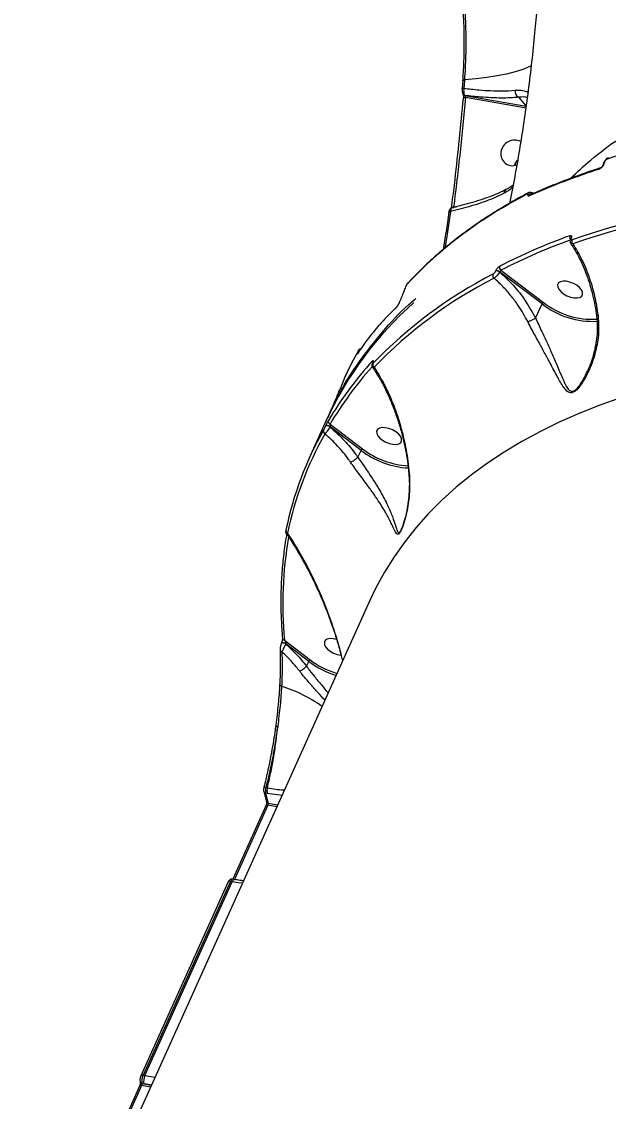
# Model space of a CAD drawing. Header units: millimetres. Extents: x -6901 to 7060, y -7557 to 6158.
# Drawn here: x -1145.5 to -949.3, y 1827.6 to 2188.4 of the extents above; entities that cross this region are included whole.
import ezdxf

# ---------------------------------------------------------------- set-up
doc = ezdxf.new("R2010")
doc.units = ezdxf.units.MM
for name, color, linetype in [('DIKOM_ОБЪЕКТ', 7, 'Continuous'), ('DIKOM_РАЗМЕР_ЗОНА', 7, 'Continuous'), ('DIKOM_РАЗМЕР_ОБЪЕКТА', 7, 'Continuous')]:
    doc.layers.add(name, color=color, linetype=linetype)
doc.styles.add('style1', font='arial.ttf', dxfattribs={"width": 0.8})
doc.dimstyles.new('1-50', dxfattribs={"dimtxt": 300, "dimasz": 200, "dimexe": 100, "dimexo": 0, "dimgap": 100, "dimtad": 1, "dimtxsty": 'style1', "dimcen": 200, "dimclrd": 7, "dimclre": 7, "dimclrt": 7, "dimadec": 1, "dimazin": 2, "dimtfac": 1, "dimtmove": 0, "dimatfit": 2, "dimfxl": 0, "dimlwd": 25, "dimlwe": 18, "dimarcsym": 0})

# ---------------------------------------------------------------- blocks, each defined once
blk = doc.blocks.new('*D2')
at = {"layer": 'Defpoints', "color": 0, "transparency": 16777216}
for p in [(-1102.73, 4151.17), (-5819.23, -4492.42), (4721.24, -4492.42)]:
    blk.add_point(p, dxfattribs=at)
at = {"layer": 'DIKOM_РАЗМЕР_ОБЪЕКТА', "color": 7, "lineweight": 18, "transparency": 16777216}
for p, q in [((-1102.73, 4151.17), (-5919.23, 4151.17)), ((4721.24, -4492.42), (-5919.23, -4492.42))]:
    blk.add_line(p, q, dxfattribs=at)
at = {"layer": 'DIKOM_РАЗМЕР_ОБЪЕКТА', "color": 7, "lineweight": 25, "transparency": 16777216}
blk.add_line((-5819.23, 3951.17), (-5819.23, -4292.42), dxfattribs=at)
at = {"layer": 'DIKOM_РАЗМЕР_ОБЪЕКТА', "color": 7, "transparency": 16777216}
for points in [[(-5852.56, 3951.17), (-5785.89, 3951.17), (-5819.23, 4151.17)], [(-5852.56, -4292.42), (-5785.89, -4292.42), (-5819.23, -4492.42)]]:
    blk.add_solid(points, dxfattribs=at)
at = {"layer": 'DIKOM_РАЗМЕР_ОБЪЕКТА', "color": 7, "transparency": 16777216, "insert": (-6072.4, -170.63), "char_height": 300, "attachment_point": 5, "rotation": 90, "style": 'style1'}
blk.add_mtext('8650', dxfattribs=at)
blk = doc.blocks.new('*D3')
at = {"layer": 'Defpoints', "color": 0, "transparency": 16777216}
for p in [(-1553.27, 6158.28), (-6450.85, -6312.94), (5659.92, -6312.94)]:
    blk.add_point(p, dxfattribs=at)
at = {"layer": 'DIKOM_РАЗМЕР_ЗОНА', "color": 7, "lineweight": 18, "transparency": 16777216}
for p, q in [((-1553.27, 6158.28), (-6550.85, 6158.28)), ((5659.92, -6312.94), (-6550.85, -6312.94))]:
    blk.add_line(p, q, dxfattribs=at)
at = {"layer": 'DIKOM_РАЗМЕР_ЗОНА', "color": 7, "lineweight": 25, "transparency": 16777216}
blk.add_line((-6450.85, 5958.28), (-6450.85, -6112.94), dxfattribs=at)
at = {"layer": 'DIKOM_РАЗМЕР_ЗОНА', "color": 7, "transparency": 16777216}
for points in [[(-6484.18, 5958.28), (-6417.52, 5958.28), (-6450.85, 6158.28)], [(-6484.18, -6112.94), (-6417.52, -6112.94), (-6450.85, -6312.94)]]:
    blk.add_solid(points, dxfattribs=at)
at = {"layer": 'DIKOM_РАЗМЕР_ЗОНА', "color": 7, "transparency": 16777216, "insert": (-6704.02, -77.33), "char_height": 300, "attachment_point": 5, "rotation": 90, "style": 'style1'}
blk.add_mtext('12500', dxfattribs=at)

msp = doc.modelspace()

# ---------------------------------------------------------------- linework, layer by layer
at = {"layer": 'DIKOM_ОБЪЕКТ', "color": 7, "linetype": 'Continuous', "lineweight": 15}
for p, q in [((-997.974, 2168.701), (-998.187, 2165.917)), ((-997.294, 2163.693), (-997.287, 2163.684)), ((-997.287, 2163.684), (-976.856, 2160.08)), ((-976.849, 2159.452), (-997.074, 2163.02)), ((-979.384, 2163.091), (-976.856, 2160.08)), ((-950.612, 2141.471), (-950.918, 2140.661)), ((-950.825, 2141.284), (-950.83, 2141.273)), ((-974.25, 2131.019), (-975.207, 2131.304)), ((-1001.044, 2126.408), (-1000.13, 2126.547)), ((-1002.644, 2124.715), (-1002.647, 2124.703)), ((-961.951, 2115.874), (-961.979, 2115.811)), ((-961.743, 2116.047), (-961.771, 2115.985)), ((-987.011, 2105.044), (-986.992, 2105.087)), ((-985.664, 2104.793), (-985.683, 2104.75)), ((-971.505, 2094.058), (-985.664, 2104.793)), ((-985.238, 2105.339), (-971.048, 2094.581)), ((-1016.256, 2101.103), (-1016.315, 2101.041)), ((-1020.178, 2092.944), (-1021.269, 2091.878)), ((-973.656, 2089.285), (-971.505, 2094.058)), ((-1032.997, 2078.306), (-1032.959, 2078.385)), ((-1033.154, 2077.426), (-1033.082, 2077.56)), ((-1028.136, 2074.419), (-1028.173, 2074.338)), ((-1028.103, 2074.496), (-1028.139, 2074.414)), ((-1028.086, 2074.493), (-1028.123, 2074.413)), ((-956.449, 2071.387), (-956.323, 2071.668)), ((-1043.011, 2056.144), (-1042.15, 2057.927)), ((-1043.748, 2054.857), (-1049.398, 2042.321)), ((-1043.864, 2053.207), (-1043.853, 2053.233)), ((-1042.386, 2053.059), (-1042.398, 2053.034)), ((-1031.998, 2045.138), (-1042.386, 2053.059)), ((-1042.357, 2053.909), (-1031.541, 2045.661)), ((-1033.037, 2042.832), (-1033.041, 2042.826)), ((-1033.037, 2042.832), (-1031.998, 2045.138)), ((-1018.499, 2018.895), (-1018.438, 2019.046)), ((-1029.138, 1994.79), (-1137.469, 1754.425)), ((-1058.621, 1980.658), (-1058.652, 1980.589)), ((-1057.633, 1981.758), (-1049.014, 1975.153)), ((-1059.045, 1978.516), (-1059.047, 1978.543)), ((-1057.139, 1980.506), (-1057.17, 1980.438)), ((-1049.473, 1974.631), (-1057.139, 1980.506)), ((-1050.202, 1973.012), (-1049.473, 1974.631)), ((-1050.202, 1973.012), (-1050.206, 1973.006)), ((-1059.141, 1966.887), (-1059.156, 1966.634)), ((-1064.502, 1931.134), (-1063.611, 1927.781)), ((-1063.338, 1930.5), (-1063.885, 1930.601)), ((-1063.812, 1932.522), (-1063.308, 1932.429)), ((-1058.405, 1929.853), (-1063.338, 1930.5)), ((-1063.125, 1926.584), (-1074.298, 1901.793)), ((-1060.128, 1926.03), (-1063.125, 1926.584)), ((-1062.999, 1927.266), (-1059.835, 1926.681)), ((-1063.838, 1926.393), (-1074.877, 1901.9)), ((-1074.308, 1901.795), (-1074.928, 1901.91)), ((-1076.386, 1900.953), (-1105.585, 1836.166)), ((-1075.673, 1901.143), (-1104.872, 1836.357)), ((-1104.269, 1836.245), (-1075.07, 1901.032)), ((-1075.07, 1901.032), (-1075.673, 1901.143)), ((-1104.872, 1836.357), (-1104.269, 1836.245)), ((-1106.053, 1832.726), (-1117.092, 1808.233)), ((-1105.34, 1832.917), (-1116.513, 1808.126)), ((-1102.343, 1832.362), (-1105.34, 1832.917)), ((-1105.214, 1833.599), (-1104.574, 1833.481)), ((-1104.574, 1833.481), (-1102.05, 1833.013))]:
    msp.add_line(p, q, dxfattribs=at)
at = {"layer": 'DIKOM_ОБЪЕКТ', "color": 7, "linetype": 'Continuous', "lineweight": 15, "flags": 128}
for points in [[(-974.967, 2173.652), (-975.614, 2173.346), (-977.868, 2172.437), (-980.446, 2171.61), (-983.328, 2170.872), (-986.492, 2170.228), (-989.913, 2169.683), (-993.565, 2169.243), (-997.419, 2168.909)], [(-997.419, 2168.909), (-997.563, 2168.894), (-997.69, 2168.872), (-997.797, 2168.843), (-997.881, 2168.808), (-997.939, 2168.767), (-997.969, 2168.723), (-997.974, 2168.701)], [(-997.419, 2168.909), (-997.445, 2168.561), (-997.471, 2168.213), (-997.498, 2167.865), (-997.524, 2167.517), (-997.551, 2167.169), (-997.578, 2166.821), (-997.605, 2166.473), (-997.632, 2166.125)], [(-998.187, 2165.916), (-998.182, 2165.938), (-998.152, 2165.983), (-998.094, 2166.024), (-998.01, 2166.059), (-997.903, 2166.089), (-997.776, 2166.111), (-997.632, 2166.125)], [(-997.797, 2162.79), (-997.788, 2162.819), (-997.743, 2162.874), (-997.663, 2162.923), (-997.552, 2162.963), (-997.413, 2162.993), (-997.252, 2163.012), (-997.074, 2163.02)], [(-997.768, 2162.698), (-997.796, 2162.76), (-997.797, 2162.79)], [(-983.514, 2132.219), (-983.514, 2132.219), (-983.552, 2132.199)], [(-1002.099, 2124.928), (-1003.195, 2117.372), (-1003.935, 2112.585)], [(-1002.655, 2124.711), (-1002.651, 2124.729), (-1002.62, 2124.781), (-1002.561, 2124.827), (-1002.477, 2124.865), (-1002.37, 2124.896), (-1002.243, 2124.917), (-1002.099, 2124.928)], [(-1001.763, 2126.211), (-1001.754, 2126.239), (-1001.71, 2126.291), (-1001.631, 2126.335), (-1001.52, 2126.369), (-1001.382, 2126.394), (-1001.221, 2126.407), (-1001.044, 2126.408)], [(-958.992, 2099.56), (-959.917, 2100.3), (-961.019, 2100.924), (-962.209, 2101.38), (-963.392, 2101.634), (-964.47, 2101.663), (-965.357, 2101.465), (-965.981, 2101.057), (-966.291, 2100.471), (-966.263, 2099.755), (-965.898, 2098.968), (-965.225, 2098.171), (-964.301, 2097.432), (-963.199, 2096.808), (-962.008, 2096.351), (-960.826, 2096.098), (-959.747, 2096.069), (-958.86, 2096.266), (-958.236, 2096.675), (-957.926, 2097.26), (-957.955, 2097.976), (-958.32, 2098.764), (-958.992, 2099.56)], [(-1019.223, 2094.523), (-1019.262, 2094.468), (-1019.279, 2094.433)], [(-1028.171, 2074.34), (-1028.16, 2074.363), (-1028.123, 2074.413)], [(-1028.138, 2074.414), (-1028.123, 2074.443), (-1028.086, 2074.493)], [(-944.597, 2062.871), (-951.839, 2060.332), (-958.829, 2057.585), (-965.56, 2054.634), (-972.027, 2051.482), (-978.223, 2048.131), (-984.142, 2044.584), (-989.779, 2040.844), (-995.128, 2036.916), (-1000.186, 2032.803), (-1004.946, 2028.508), (-1009.404, 2024.036), (-1013.557, 2019.391), (-1017.401, 2014.576), (-1020.931, 2009.598), (-1024.145, 2004.459), (-1027.04, 1999.165), (-1029.138, 1994.79)], [(-1042.398, 2053.034), (-1042.593, 2053.162), (-1042.811, 2053.268), (-1043.037, 2053.345), (-1043.259, 2053.388), (-1043.464, 2053.396), (-1043.64, 2053.366), (-1043.776, 2053.302), (-1043.864, 2053.207)], [(-1042.386, 2053.059), (-1042.582, 2053.188), (-1042.799, 2053.294), (-1043.025, 2053.371), (-1043.247, 2053.414), (-1043.452, 2053.421), (-1043.628, 2053.392), (-1043.764, 2053.328), (-1043.853, 2053.233)], [(-1019.485, 2050.64), (-1020.41, 2051.38), (-1021.512, 2052.004), (-1022.703, 2052.461), (-1023.885, 2052.714), (-1024.963, 2052.743), (-1025.85, 2052.545), (-1026.474, 2052.137), (-1026.785, 2051.551), (-1026.756, 2050.836), (-1026.391, 2050.048), (-1025.719, 2049.252), (-1024.794, 2048.512), (-1023.692, 2047.888), (-1022.501, 2047.431), (-1021.319, 2047.178), (-1020.241, 2047.149), (-1019.353, 2047.347), (-1018.73, 2047.755), (-1018.419, 2048.341), (-1018.448, 2049.056), (-1018.813, 2049.844), (-1019.485, 2050.64)], [(-1057.17, 1980.438), (-1057.402, 1980.587), (-1057.661, 1980.704), (-1057.927, 1980.778), (-1058.177, 1980.804), (-1058.393, 1980.779), (-1058.555, 1980.705), (-1058.652, 1980.589), (-1058.654, 1980.584)], [(-1057.139, 1980.506), (-1057.371, 1980.655), (-1057.63, 1980.772), (-1057.896, 1980.846), (-1058.147, 1980.872), (-1058.362, 1980.847), (-1058.524, 1980.774), (-1058.621, 1980.658), (-1058.621, 1980.658)], [(-1040.162, 1981.949), (-1040.177, 1981.953), (-1041.36, 1982.206), (-1042.438, 1982.235), (-1043.325, 1982.038), (-1043.949, 1981.63), (-1044.259, 1981.044), (-1044.231, 1980.328), (-1043.865, 1979.54), (-1043.193, 1978.744), (-1042.269, 1978.004), (-1041.167, 1977.381), (-1039.976, 1976.924), (-1038.794, 1976.671), (-1038.689, 1976.658)], [(-1059.133, 1966.887), (-1059.117, 1966.988), (-1059.066, 1967.088)], [(-1058.556, 1966.354), (-1058.718, 1966.414), (-1058.859, 1966.489), (-1058.975, 1966.576), (-1059.061, 1966.674), (-1059.115, 1966.777), (-1059.133, 1966.883), (-1059.133, 1966.887)], [(-1060.455, 1953.175), (-1060.458, 1953.192), (-1060.444, 1953.247), (-1060.395, 1953.296)], [(-1064.436, 1932.595), (-1064.442, 1932.59), (-1064.444, 1932.584)], [(-1075.07, 1901.032), (-1074.925, 1901.313), (-1074.77, 1901.538), (-1074.612, 1901.696), (-1074.456, 1901.783), (-1074.309, 1901.795)], [(-1071.635, 1900.498), (-1073.058, 1900.694), (-1075.07, 1901.032)], [(-1104.269, 1836.245), (-1102.257, 1835.907), (-1100.834, 1835.711)], [(-1102.028, 1833.062), (-1102.462, 1833.126), (-1104.574, 1833.481)]]:
    msp.add_lwpolyline(points, dxfattribs=at)
at = {"layer": 'DIKOM_ОБЪЕКТ', "color": 7, "linetype": 'Continuous', "lineweight": 15}
for centre, radius, start, end in [((-978.3, 2164.997), 2.193, 168.71042, 240.35945), ((-997.156, 2164.527), 0.846, 216.75906, 260.61326), ((-997.133, 2164.546), 0.875, 218.16715, 259.85401), ((-980.629, 2144.11), 4.671, 64.40377, 171.61452), ((-981.389, 2144.164), 3.912, 170.76952, 292.33972), ((-949.095, 2142.266), 0.652, 109.87072, 160.67557), ((-951.703, 2138.889), 0.673, 108.26897, 159.12283), ((-950.813, 2140.327), 0.35, 107.51656, 157.68749), ((-950.504, 2141.133), 0.355, 107.75427, 154.71519), ((-982.797, 2131.039), 1.384, 123.03658, 180.51027), ((-975.847, 2130.568), 0.685, 117.73739, 159.54028), ((-975.466, 2129.615), 1.173, 66.69647, 127.92566), ((-975.106, 2129.867), 0.728, 113.13336, 157.78898), ((-866.68, 1841.244), 290.129, 96.04316, 109.07184), ((-866.588, 1840.521), 289.495, 96.04322, 109.07157), ((-892.326, 1923.865), 205.257, 109.8987, 117.04326), ((-892.138, 1922.961), 204.767, 109.89855, 117.04315), ((-961.074, 2116.432), 1.194, 158.65923, 217.28569), ((-961.68, 2115.664), 0.333, 105.89297, 153.39429), ((-961.651, 2115.727), 0.333, 105.93526, 154.28467), ((-960.34, 2115.012), 1.221, 159.12013, 226.48679), ((-919.81, 1970.557), 149.794, 117.03959, 136.25522), ((-986.83, 2103.578), 1.149, 159.67274, 231.26212), ((-986.622, 2103.659), 1.439, 49.29638, 105.70475), ((-986.602, 2103.703), 1.438, 49.28985, 105.71127), ((-984.563, 2106.279), 1.156, 159.73349, 234.3135), ((-919.602, 1969.556), 149.463, 117.03961, 136.25531), ((-1015.82, 2100.57), 0.711, 136.62098, 158.57821), ((-935.549, 2005.377), 118.976, 131.45761, 155.42535), ((-1019.559, 2092.426), 0.825, 133.46711, 155.66408), ((-954.627, 2115.604), 27.369, 231.92802, 273.27789), ((-954.792, 2115.157), 26.223, 231.68876, 273.75162), ((-1032.604, 2077.688), 0.526, 94.95141, 146.26721), ((-941.112, 1995.06), 118.193, 137.48709, 149.45595), ((-1027.407, 2074.587), 0.896, 157.51984, 204.35026), ((-940.937, 1994.072), 117.756, 137.89981, 149.45991), ((-1027.061, 2073.786), 1.024, 160.27942, 239.67561), ((-1041.991, 2054.805), 0.968, 160.61418, 247.75291), ((-946.179, 1995.794), 113.217, 150.28796, 168.40645), ((-945.912, 1994.737), 112.968, 150.28807, 168.40641), ((-1043.615, 2051.587), 0.952, 160.23038, 244.30509), ((-1014.428, 2068.189), 28.291, 232.77906, 266.27653), ((-1014.362, 2068.342), 29.145, 232.76317, 266.43535), ((-1056.282, 2018.247), 0.858, 159.54577, 250.02476), ((-926.434, 1993.646), 131.737, 170.15704, 185.1775), ((-1057.455, 1982.569), 0.831, 188.00861, 257.61521), ((-1058.262, 1978.628), 0.792, 188.15205, 254.76823), ((-1031.045, 1999.45), 30.913, 233.40686, 252.52515), ((-1031.119, 1999.278), 30.037, 233.43294, 252.71819), ((-1073.036, 1920.665), 47.928, 54.22878, 72.41489), ((-1059.795, 1953.676), 0.829, 217.19741, 265.14418), ((-1063.772, 1931.356), 0.764, 197.02977, 261.46083), ((-1064.326, 1930.824), 1.774, 73.16373, 93.56585), ((-882.064, 1977.155), 187.686, 194.36178, 195.41517), ((-1059.518, 1931.404), 3.926, 164.86938, 193.31958), ((-1063.349, 1925.996), 0.629, 69.11161, 140.85604), ((-1062.893, 1928.013), 0.755, 197.94264, 261.94527), ((-1075.898, 1900.554), 0.63, 69.17388, 140.79362), ((-1105.096, 1835.772), 0.626, 69.04047, 141.59001), ((-1100.264, 1834.403), 4.408, 155.30248, 192.08653), ((-1105.564, 1832.328), 0.63, 69.14776, 140.83793), ((-1105.108, 1834.346), 0.755, 198.07292, 261.94495)]:
    msp.add_arc(centre, radius, start, end, dxfattribs=at)
for points, knots in [([(-1004.27, 2231.513), (-1004.013, 2230.868), (-1003.499, 2229.577), (-1002.666, 2226.865), (-1001.82, 2223.681), (-1000.985, 2220.068), (-1000.164, 2216.004), (-999.383, 2211.52), (-998.671, 2206.688), (-998.051, 2201.566), (-997.553, 2196.211), (-997.191, 2190.696), (-996.957, 2184.24), (-996.948, 2176.866), (-997.262, 2171.561), (-997.419, 2168.909)], [0, 0, 0, 0, 0.0766097, 0.1532168, 0.2242321, 0.2954742, 0.3664892, 0.4374865, 0.5087121, 0.5797095, 0.6506982, 0.7219119, 0.7929007, 0.8964505, 1, 1, 1, 1]), ([(-997.946, 2168.627), (-997.822, 2170.566), (-997.574, 2174.472), (-997.474, 2179.911), (-997.513, 2184.773), (-997.645, 2189.049), (-997.872, 2193.325), (-998.187, 2197.531), (-998.577, 2201.595), (-999.034, 2205.534), (-999.554, 2209.351), (-1000.123, 2212.98), (-1000.721, 2216.362), (-1001.343, 2219.519), (-1001.983, 2222.436), (-1002.748, 2225.62), (-1003.272, 2227.39), (-1003.589, 2228.459)], [0, 0, 0, 0, 0.0853696, 0.1719607, 0.2321805, 0.2924, 0.354376, 0.4163542, 0.4766217, 0.5368909, 0.5989187, 0.6609455, 0.7211888, 0.7814318, 0.8434262, 0.9054213, 1, 1, 1, 1]), ([(-973.208, 2193.337), (-973.45, 2190.436), (-973.97, 2184.231), (-974.952, 2174.895), (-976.107, 2165.308), (-977.409, 2155.896), (-978.843, 2146.654), (-980.423, 2137.618), (-981.597, 2131.312), (-982.278, 2128.077), (-982.351, 2127.729)], [0, 0, 0, 0, 0.1259119, 0.2692758, 0.4124196, 0.5553449, 0.6980577, 0.8405614, 0.9828666, 1, 1, 1, 1]), ([(-961.998, 2135.975), (-959.784, 2138.062), (-954.756, 2142.799), (-945.749, 2149.443), (-935.272, 2156.036), (-923.778, 2162.007), (-911.303, 2167.33), (-897.856, 2171.961), (-883.428, 2175.879), (-868.03, 2179.031), (-851.608, 2181.392), (-834.385, 2182.898), (-816.779, 2183.526), (-798.972, 2183.327), (-781.066, 2182.37), (-762.565, 2180.644), (-743.508, 2178.127), (-723.949, 2174.816), (-704.435, 2170.811), (-685.038, 2166.166), (-665.824, 2160.94), (-646.366, 2155.029), (-626.721, 2148.414), (-606.934, 2141.157), (-593.838, 2135.811), (-587.292, 2133.139)], [0, 0, 0, 0, 0.033609, 0.076307, 0.1190371, 0.1617344, 0.2056641, 0.2496295, 0.2935589, 0.3390773, 0.3845959, 0.4307682, 0.4769405, 0.5203064, 0.5637064, 0.6070728, 0.6517028, 0.6963691, 0.7409998, 0.7835815, 0.8261939, 0.8687759, 0.9125063, 0.9562696, 1, 1, 1, 1]), ([(-998.186, 2165.916), (-998.187, 2165.906), (-998.206, 2165.737), (-998.201, 2165.553), (-998.197, 2165.381)], [0, 0, 0, 0, 0.0621698, 1, 1, 1, 1]), ([(-998.197, 2165.381), (-998.197, 2165.366), (-998.201, 2165.154), (-998.13, 2164.716), (-998.042, 2164.296), (-997.859, 2164.075), (-997.822, 2164.029)], [0, 0, 0, 0, 0.0282853, 0.4055827, 0.8775732, 1, 1, 1, 1]), ([(-997.632, 2166.125), (-997.655, 2165.948), (-997.706, 2165.551), (-997.699, 2165.012), (-997.638, 2164.491), (-997.525, 2164.046), (-997.387, 2163.792), (-997.305, 2163.704), (-997.294, 2163.693)], [0, 0, 0, 0, 0.1804792, 0.4029022, 0.5310013, 0.7496344, 0.9664128, 1, 1, 1, 1]), ([(-997.632, 2166.125), (-995.934, 2165.925), (-992.809, 2165.556), (-988.623, 2165.288), (-984.437, 2165.177), (-981.918, 2165.335), (-980.45, 2165.427)], [0, 0, 0, 0, 0.2580777, 0.4750052, 0.6940754, 1, 1, 1, 1]), ([(-980.45, 2165.427), (-979.592, 2165.456), (-977.959, 2165.512), (-976.765, 2165.057), (-976.2, 2164.842)], [0, 0, 0, 0, 0.5260377, 1, 1, 1, 1]), ([(-1001.7, 2126.398), (-1001.632, 2126.936), (-1001.247, 2129.995), (-999.776, 2142.093), (-998.649, 2153.657), (-997.768, 2162.698)], [0, 0, 0, 0, 0.0444411, 0.25287, 1, 1, 1, 1]), ([(-997.074, 2163.02), (-997.652, 2156.918), (-998.808, 2144.712), (-1000.299, 2132.51), (-1001.044, 2126.408)], [0, 0, 0, 0, 0.4999174, 1, 1, 1, 1]), ([(-997.878, 2164.092), (-997.879, 2164.093), (-997.88, 2164.096), (-997.86, 2164.038), (-997.833, 2163.916), (-997.799, 2163.693), (-997.778, 2163.377), (-997.776, 2163.049), (-997.793, 2162.861), (-997.8, 2162.789)], [0, 0, 0, 0, 0.0465973, 0.1453906, 0.2700252, 0.4353474, 0.6346842, 0.8614469, 1, 1, 1, 1]), ([(-997.841, 2164.031), (-997.839, 2164.028), (-997.836, 2164.024), (-997.833, 2164.02), (-997.832, 2164.019)], [0, 0, 0, 0, 0.784325, 1, 1, 1, 1]), ([(-979.384, 2163.091), (-980.28, 2163.019), (-982.07, 2162.876), (-985.121, 2162.828), (-988.435, 2162.912), (-992.451, 2163.155), (-995.517, 2163.495), (-997.294, 2163.693)], [0, 0, 0, 0, 0.1825597, 0.3651198, 0.5530311, 0.7409451, 1, 1, 1, 1]), ([(-997.287, 2163.684), (-997.281, 2163.671), (-997.265, 2163.637), (-997.225, 2163.533), (-997.173, 2163.377), (-997.12, 2163.195), (-997.089, 2163.079), (-997.074, 2163.02)], [0, 0, 0, 0, 0.1277272, 0.3308857, 0.5437775, 0.7681537, 1, 1, 1, 1]), ([(-976.452, 2163.011), (-976.681, 2163.073), (-977.48, 2163.291), (-978.591, 2163.174), (-979.384, 2163.091)], [0, 0, 0, 0, 0.2852851, 1, 1, 1, 1]), ([(-885.825, 2156.767), (-891.56, 2156.025), (-903.03, 2154.54), (-919.357, 2151.307), (-935.059, 2147.395), (-944.827, 2144.12), (-949.71, 2142.482)], [0, 0, 0, 0, 0.2484775, 0.4969542, 0.7484776, 1, 1, 1, 1]), ([(-980.629, 2140.407), (-980.596, 2140.536), (-980.444, 2141.135), (-980.076, 2141.731), (-979.676, 2142.048), (-979.671, 2142.052)], [0, 0, 0, 0, 0.2139193, 0.9899545, 1, 1, 1, 1]), ([(-979.683, 2141.985), (-979.953, 2141.69), (-980.386, 2141.218), (-980.554, 2140.628), (-980.617, 2140.407)], [0, 0, 0, 0, 0.6257565, 1, 1, 1, 1]), ([(-951.923, 2139.523), (-952.036, 2139.488), (-954.488, 2138.714), (-959.06, 2137.096), (-965.599, 2134.659), (-971.042, 2132.463), (-974.208, 2131.044), (-975.383, 2130.517)], [0, 0, 0, 0, 0.0133053, 0.2876833, 0.5627962, 0.8377788, 1, 1, 1, 1]), ([(-950.918, 2140.661), (-950.977, 2140.527), (-951.096, 2140.257), (-951.385, 2139.85), (-951.712, 2139.504), (-952.044, 2139.249), (-952.238, 2139.168), (-952.332, 2139.129)], [0, 0, 0, 0, 0.2064602, 0.4133643, 0.6142381, 0.8134928, 1, 1, 1, 1]), ([(-951.139, 2140.46), (-951.142, 2140.451), (-951.158, 2140.398), (-951.237, 2140.241), (-951.375, 2140.027), (-951.549, 2139.815), (-951.719, 2139.655), (-951.852, 2139.558), (-951.926, 2139.524), (-951.918, 2139.527), (-951.916, 2139.527)], [0, 0, 0, 0, 0.0302371, 0.183615, 0.3445673, 0.5078962, 0.6703107, 0.80404, 0.9475465, 1, 1, 1, 1]), ([(-950.83, 2141.273), (-950.901, 2141.084), (-951.002, 2140.814), (-951.105, 2140.545), (-951.136, 2140.465)], [0, 0, 0, 0, 0.700022, 1, 1, 1, 1]), ([(-949.325, 2142.864), (-949.437, 2142.821), (-949.744, 2142.703), (-950.186, 2142.318), (-950.61, 2141.797), (-950.745, 2141.429), (-950.801, 2141.275)], [0, 0, 0, 0, 0.1696461, 0.4650261, 0.7761383, 1, 1, 1, 1]), ([(-949.71, 2142.482), (-949.759, 2142.461), (-949.873, 2142.412), (-950.075, 2142.261), (-950.295, 2142.03), (-950.491, 2141.75), (-950.572, 2141.564), (-950.612, 2141.471)], [0, 0, 0, 0, 0.1488042, 0.3487403, 0.5573873, 0.7790824, 1, 1, 1, 1]), ([(-952.332, 2139.129), (-952.734, 2138.996), (-954.743, 2138.334), (-959.832, 2136.581), (-967.38, 2133.771), (-972.979, 2131.352), (-975.78, 2130.142)], [0, 0, 0, 0, 0.0480638, 0.2403223, 0.6198787, 1, 1, 1, 1]), ([(-983.575, 2132.24), (-984.089, 2131.985), (-985.406, 2131.33), (-987.808, 2130.326), (-990.735, 2129.233), (-993.895, 2128.2), (-997.263, 2127.245), (-999.865, 2126.575), (-1001.378, 2126.255), (-1001.661, 2126.195)], [0, 0, 0, 0, 0.1075192, 0.2756005, 0.4453719, 0.6164007, 0.7882226, 0.9603725, 1, 1, 1, 1]), ([(-981.313, 2133.056), (-981.633, 2132.761), (-982.521, 2131.942), (-983.533, 2131.383), (-984.181, 2131.026)], [0, 0, 0, 0, 0.3604074, 1, 1, 1, 1]), ([(-981.174, 2133.784), (-981.663, 2133.388), (-982.422, 2132.775), (-983.243, 2132.389), (-983.534, 2132.253)], [0, 0, 0, 0, 0.6450276, 1, 1, 1, 1]), ([(-976.489, 2130.807), (-980.335, 2128.674), (-988.027, 2124.406), (-998.443, 2117.176), (-1008.08, 2109.395), (-1013.681, 2103.685), (-1016.482, 2100.83)], [0, 0, 0, 0, 0.2486155, 0.4972322, 0.7486164, 1, 1, 1, 1]), ([(-976.157, 2131.157), (-977.932, 2130.206), (-981.769, 2128.15), (-987.368, 2124.777), (-993.005, 2121.09), (-998.368, 2117.236), (-1003.467, 2113.223), (-1008.297, 2109.04), (-1012.582, 2105.009), (-1015.13, 2102.3), (-1016.256, 2101.103)], [0, 0, 0, 0, 0.1128841, 0.2439687, 0.3748865, 0.5053957, 0.6355467, 0.7658217, 0.8965043, 1, 1, 1, 1]), ([(-984.181, 2131.026), (-985.082, 2130.591), (-986.883, 2129.719), (-989.947, 2128.487), (-993.266, 2127.321), (-996.747, 2126.267), (-999.723, 2125.481), (-1001.506, 2125.066), (-1002.099, 2124.928)], [0, 0, 0, 0, 0.182796, 0.3655947, 0.5537465, 0.7419037, 0.9141917, 1, 1, 1, 1]), ([(-976.187, 2130.54), (-976.182, 2130.586), (-976.172, 2130.701), (-976.215, 2130.82), (-976.321, 2130.875), (-976.433, 2130.83), (-976.489, 2130.807)], [0, 0, 0, 0, 0.1836501, 0.4626789, 0.7309218, 1, 1, 1, 1]), ([(-975.78, 2130.142), (-975.862, 2130.116), (-976.025, 2130.065), (-976.167, 2130.172), (-976.207, 2130.352), (-976.191, 2130.498), (-976.187, 2130.54)], [0, 0, 0, 0, 0.292763, 0.5849451, 0.881996, 1, 1, 1, 1]), ([(-975.216, 2131.272), (-975.326, 2131.299), (-975.554, 2131.357), (-975.89, 2131.302), (-976.082, 2131.208), (-976.17, 2131.165)], [0, 0, 0, 0, 0.3303043, 0.6909796, 1, 1, 1, 1]), ([(-975.222, 2131.26), (-975.154, 2131.239), (-974.986, 2131.187), (-974.86, 2130.929), (-974.831, 2130.688), (-974.821, 2130.6)], [0, 0, 0, 0, 0.3008247, 0.7443085, 1, 1, 1, 1]), ([(-1001.632, 2126.161), (-1001.665, 2126.159), (-1001.813, 2126.148), (-1002.036, 2126.008), (-1002.274, 2125.791), (-1002.45, 2125.501), (-1002.579, 2125.165), (-1002.622, 2124.867), (-1002.644, 2124.715)], [0, 0, 0, 0, 0.0492199, 0.2196525, 0.3800263, 0.5476028, 0.769527, 1, 1, 1, 1]), ([(-1001.649, 2126.146), (-1001.698, 2126.132), (-1001.789, 2126.105), (-1001.922, 2125.881), (-1002.045, 2125.518), (-1002.081, 2125.126), (-1002.099, 2124.928)], [0, 0, 0, 0, 0.2089467, 0.3939874, 0.6950319, 1, 1, 1, 1]), ([(-1001.044, 2126.408), (-1001.072, 2126.352), (-1001.127, 2126.243), (-1001.213, 2126.122), (-1001.281, 2126.051), (-1001.309, 2126.051), (-1001.318, 2126.051)], [0, 0, 0, 0, 0.2986764, 0.5877781, 0.8621848, 1, 1, 1, 1]), ([(-1002.655, 2124.711), (-1002.962, 2122.524), (-1003.549, 2118.343), (-1004.222, 2114.202), (-1004.544, 2112.226)], [0, 0, 0, 0, 0.5228173, 1, 1, 1, 1]), ([(-962.186, 2116.867), (-962.104, 2116.89), (-961.92, 2116.942), (-961.716, 2116.883), (-961.604, 2116.702), (-961.601, 2116.418), (-961.696, 2116.171), (-961.743, 2116.047)], [0, 0, 0, 0, 0.1741915, 0.3895731, 0.5958111, 0.7978886, 1, 1, 1, 1]), ([(-961.972, 2115.811), (-961.991, 2115.773), (-962.103, 2115.549), (-962.177, 2115.163), (-962.14, 2114.683), (-961.994, 2114.455), (-961.936, 2114.364)], [0, 0, 0, 0, 0.081629, 0.4817722, 0.7950589, 1, 1, 1, 1]), ([(-961.96, 2114.328), (-961.717, 2113.979), (-960.908, 2112.818), (-959.65, 2110.6), (-958.201, 2107.7), (-956.898, 2104.595), (-955.75, 2101.338), (-954.767, 2097.958), (-953.976, 2094.478), (-953.487, 2091.929), (-953.321, 2090.534), (-953.298, 2090.344)], [0, 0, 0, 0, 0.0567364, 0.1889327, 0.3214277, 0.4542261, 0.5870298, 0.7183202, 0.8491199, 0.9794847, 1, 1, 1, 1]), ([(-961.905, 2115.999), (-961.904, 2116.001), (-961.903, 2116.009), (-961.914, 2115.958), (-961.942, 2115.896), (-961.953, 2115.871)], [0, 0, 0, 0, 0.1875409, 0.667627, 1, 1, 1, 1]), ([(-961.181, 2114.126), (-961.3, 2114.116), (-961.567, 2114.093), (-961.827, 2114.178), (-961.899, 2114.315), (-961.92, 2114.354)], [0, 0, 0, 0, 0.3654515, 0.8185466, 1, 1, 1, 1]), ([(-961.771, 2115.985), (-961.802, 2115.904), (-961.865, 2115.741), (-961.863, 2115.554), (-961.789, 2115.436), (-961.655, 2115.399), (-961.535, 2115.432), (-961.481, 2115.447)], [0, 0, 0, 0, 0.2039659, 0.4080407, 0.6134852, 0.8265467, 1, 1, 1, 1]), ([(-961.181, 2114.126), (-960.13, 2112.391), (-957.999, 2108.872), (-955.619, 2102.858), (-953.807, 2096.612), (-953.129, 2092.389), (-952.787, 2090.253)], [0, 0, 0, 0, 0.2625669, 0.5326635, 0.763647, 1, 1, 1, 1]), ([(-987.907, 2103.977), (-987.843, 2104.017), (-987.713, 2104.098), (-987.49, 2104.318), (-987.278, 2104.58), (-987.113, 2104.835), (-987.04, 2104.985), (-987.011, 2105.044)], [0, 0, 0, 0, 0.2142987, 0.428435, 0.6429159, 0.8577273, 1, 1, 1, 1]), ([(-985.683, 2104.75), (-985.745, 2104.634), (-985.9, 2104.343), (-986.247, 2103.849), (-986.69, 2103.34), (-987.152, 2102.915), (-987.416, 2102.76), (-987.549, 2102.682)], [0, 0, 0, 0, 0.1423713, 0.3572644, 0.5716803, 0.7857289, 1, 1, 1, 1]), ([(-986.992, 2105.087), (-986.949, 2105.176), (-986.841, 2105.398), (-986.595, 2105.778), (-986.277, 2106.171), (-985.941, 2106.499), (-985.746, 2106.619), (-985.648, 2106.679)], [0, 0, 0, 0, 0.1407903, 0.3552943, 0.5700331, 0.7849388, 1, 1, 1, 1]), ([(-985.683, 2104.75), (-984.154, 2103.324), (-981.058, 2100.434), (-976.967, 2095.206), (-974.766, 2091.271), (-973.656, 2089.285)], [0, 0, 0, 0, 0.3257325, 0.6596828, 1, 1, 1, 1]), ([(-985.238, 2105.339), (-985.268, 2105.318), (-985.329, 2105.274), (-985.434, 2105.16), (-985.535, 2105.026), (-985.614, 2104.897), (-985.65, 2104.823), (-985.664, 2104.793)], [0, 0, 0, 0, 0.2150938, 0.4301038, 0.6448141, 0.8592156, 1, 1, 1, 1]), ([(-1017.125, 2099.734), (-1017.332, 2099.21), (-1018.023, 2097.463), (-1018.729, 2095.734), (-1019.223, 2094.523)], [0, 0, 0, 0, 0.2996403, 1, 1, 1, 1]), ([(-1016.337, 2101.049), (-1016.382, 2101.002), (-1016.521, 2100.856), (-1016.725, 2100.553), (-1016.963, 2100.135), (-1017.117, 2099.813), (-1017.177, 2099.649), (-1017.192, 2099.609)], [0, 0, 0, 0, 0.1399564, 0.4363417, 0.673044, 0.9202554, 1, 1, 1, 1]), ([(-1016.482, 2100.83), (-1016.488, 2100.823), (-1016.535, 2100.772), (-1016.629, 2100.654), (-1016.767, 2100.446), (-1016.903, 2100.213), (-1017.03, 2099.962), (-1017.094, 2099.81), (-1017.125, 2099.734)], [0, 0, 0, 0, 0.0354561, 0.2573295, 0.4482145, 0.6281593, 0.8143642, 1, 1, 1, 1]), ([(-976.179, 2088), (-977.232, 2089.9), (-978.947, 2092.993), (-981.873, 2096.87), (-984.555, 2099.947), (-986.539, 2101.759), (-987.549, 2102.682)], [0, 0, 0, 0, 0.3422159, 0.5572651, 0.774606, 1, 1, 1, 1]), ([(-1040.272, 2061.817), (-1039.871, 2062.666), (-1037.729, 2067.201), (-1032.685, 2074.879), (-1025.017, 2084.717), (-1018.61, 2091.718), (-1014.454, 2095.229), (-1013.642, 2095.915)], [0, 0, 0, 0, 0.0663997, 0.3544949, 0.6425895, 0.9302233, 1, 1, 1, 1]), ([(-1020.311, 2092.766), (-1020.525, 2092.565), (-1020.922, 2092.191), (-1021.298, 2091.811), (-1021.472, 2091.636)], [0, 0, 0, 0, 0.5385275, 1, 1, 1, 1]), ([(-1019.223, 2094.523), (-1019.272, 2094.41), (-1019.37, 2094.183), (-1019.568, 2093.809), (-1019.778, 2093.456), (-1019.993, 2093.137), (-1020.175, 2092.904), (-1020.271, 2092.806), (-1020.311, 2092.766)], [0, 0, 0, 0, 0.1643745, 0.3291798, 0.4897364, 0.6616106, 0.8614001, 1, 1, 1, 1]), ([(-1019.279, 2094.433), (-1019.281, 2094.428), (-1019.312, 2094.348), (-1019.414, 2094.13), (-1019.576, 2093.82), (-1019.756, 2093.519), (-1019.929, 2093.26), (-1020.074, 2093.078), (-1020.111, 2093.041), (-1020.127, 2093.025)], [0, 0, 0, 0, 0.0106624, 0.1725991, 0.3281528, 0.4847396, 0.6545884, 0.8468427, 1, 1, 1, 1]), ([(-971.048, 2094.581), (-971.059, 2094.576), (-971.08, 2094.565), (-971.137, 2094.529), (-971.224, 2094.456), (-971.335, 2094.334), (-971.436, 2094.194), (-971.482, 2094.103), (-971.505, 2094.058)], [0, 0, 0, 0, 0.0702651, 0.1413901, 0.3561409, 0.5706843, 0.7853114, 1, 1, 1, 1]), ([(-1021.472, 2091.636), (-1022.12, 2090.996), (-1024.422, 2088.725), (-1027.961, 2084.708), (-1031.098, 2080.58), (-1032.701, 2078.121), (-1033.154, 2077.426)], [0, 0, 0, 0, 0.1408666, 0.4997161, 0.858565, 1, 1, 1, 1]), ([(-952.787, 2090.253), (-952.659, 2088.523), (-952.381, 2084.752), (-953.288, 2078.932), (-954.906, 2073.737), (-956.627, 2070.041), (-957.971, 2067.749), (-959.085, 2066.192), (-960.262, 2064.965), (-961.14, 2064.471), (-962.053, 2064.308), (-963.001, 2064.666), (-964.049, 2065.84), (-965.442, 2067.997), (-967.242, 2071.35), (-969.479, 2075.543), (-971.722, 2079.683), (-973.898, 2083.657), (-975.399, 2086.515), (-976.179, 2088)], [0, 0, 0, 0, 0.0790186, 0.1721788, 0.2680587, 0.3287289, 0.3610591, 0.3938987, 0.4223317, 0.4513185, 0.4599433, 0.4989924, 0.5446052, 0.5914361, 0.6876202, 0.7865809, 0.854676, 0.9244451, 1, 1, 1, 1]), ([(-973.659, 2089.281), (-973.827, 2089.192), (-974.163, 2089.013), (-974.771, 2088.699), (-975.37, 2088.395), (-975.82, 2088.173), (-976.068, 2088.053), (-976.157, 2088.011), (-976.179, 2088)], [0, 0, 0, 0, 0.2127168, 0.4254142, 0.6381194, 0.8508086, 0.9619265, 1, 1, 1, 1]), ([(-973.656, 2089.285), (-973.656, 2089.284), (-973.657, 2089.282), (-973.659, 2089.281), (-973.659, 2089.281)], [0, 0, 0, 0, 0.611662, 1, 1, 1, 1]), ([(-973.659, 2089.281), (-973.659, 2089.28), (-972.972, 2087.803), (-971.64, 2084.985), (-969.766, 2080.983), (-967.883, 2076.81), (-966.021, 2072.453), (-964.587, 2068.937), (-963.458, 2066.584), (-962.625, 2065.291), (-961.806, 2064.821), (-961.068, 2064.919), (-960.627, 2065.14), (-959.941, 2065.685), (-959.116, 2066.597), (-958.087, 2068.137), (-957.15, 2069.759), (-956.664, 2070.889), (-956.449, 2071.387)], [0, 0, 0, 0, 0.0000471, 0.1093897, 0.209122, 0.3112763, 0.4524219, 0.5971795, 0.662701, 0.7293205, 0.7824511, 0.7938936, 0.8234771, 0.8323389, 0.8709237, 0.916492, 0.9631384, 1, 1, 1, 1]), ([(-953.313, 2090.34), (-953.225, 2089.678), (-953.008, 2088.056), (-952.995, 2085.397), (-953.224, 2082.351), (-953.762, 2079.186), (-954.576, 2076.073), (-955.471, 2073.436), (-956.161, 2071.946), (-956.425, 2071.376)], [0, 0, 0, 0, 0.1019454, 0.2502788, 0.4070549, 0.5713001, 0.7435645, 0.9018932, 1, 1, 1, 1]), ([(-952.787, 2090.253), (-952.837, 2090.254), (-952.981, 2090.256), (-953.182, 2090.28), (-953.311, 2090.31), (-953.281, 2090.345), (-953.279, 2090.346)], [0, 0, 0, 0, 0.1694632, 0.4922142, 0.975121, 1, 1, 1, 1]), ([(-1032.997, 2078.306), (-1034.443, 2075.646), (-1036.688, 2071.515), (-1038.415, 2067.15), (-1039.03, 2065.596)], [0, 0, 0, 0, 0.6440387, 1, 1, 1, 1]), ([(-1033.154, 2077.426), (-1033.19, 2077.376), (-1033.261, 2077.276), (-1033.262, 2077.361), (-1033.192, 2077.593), (-1033.088, 2077.859), (-1033.041, 2077.98)], [0, 0, 0, 0, 0.2591459, 0.5177439, 0.7812571, 1, 1, 1, 1]), ([(-1033.041, 2077.98), (-1033.028, 2078.015), (-1032.973, 2078.154), (-1032.908, 2078.339), (-1032.883, 2078.452), (-1032.909, 2078.453), (-1032.967, 2078.355), (-1032.997, 2078.306)], [0, 0, 0, 0, 0.0798536, 0.3181283, 0.5555652, 0.7773661, 1, 1, 1, 1]), ([(-1032.098, 2079.022), (-1032.143, 2079.02), (-1032.271, 2079.013), (-1032.458, 2078.93), (-1032.636, 2078.811), (-1032.759, 2078.687), (-1032.844, 2078.575), (-1032.901, 2078.488), (-1032.94, 2078.416), (-1032.957, 2078.384)], [0, 0, 0, 0, 0.1018918, 0.2931919, 0.4583848, 0.5992423, 0.7228633, 0.8770937, 1, 1, 1, 1]), ([(-1033.083, 2077.561), (-1033.088, 2077.553), (-1033.102, 2077.529), (-1033.092, 2077.544), (-1033.086, 2077.553)], [0, 0, 0, 0, 0.3178594, 1, 1, 1, 1]), ([(-1028.17, 2074.34), (-1028.177, 2074.325), (-1028.258, 2074.156), (-1028.34, 2073.924), (-1028.395, 2073.55), (-1028.351, 2073.21), (-1028.23, 2073.034), (-1028.186, 2072.969)], [0, 0, 0, 0, 0.0328165, 0.3674434, 0.5997787, 0.8531854, 1, 1, 1, 1]), ([(-1028.123, 2074.413), (-1028.152, 2074.343), (-1028.212, 2074.203), (-1028.245, 2074.065), (-1028.236, 2073.991), (-1028.175, 2073.993), (-1028.092, 2074.061), (-1028.034, 2074.122), (-1028.025, 2074.131)], [0, 0, 0, 0, 0.1673627, 0.3344301, 0.5091256, 0.7130833, 0.9576667, 1, 1, 1, 1]), ([(-1028.235, 2074.93), (-1028.222, 2074.943), (-1028.132, 2075.04), (-1028.004, 2075.147), (-1027.91, 2075.148), (-1027.898, 2075.028), (-1027.95, 2074.815), (-1028.041, 2074.601), (-1028.086, 2074.493)], [0, 0, 0, 0, 0.0392093, 0.2872149, 0.4951932, 0.6709647, 0.8352794, 1, 1, 1, 1]), ([(-1027.578, 2072.902), (-1027.602, 2072.893), (-1027.764, 2072.833), (-1027.996, 2072.817), (-1028.169, 2072.874), (-1028.195, 2072.961), (-1028.196, 2072.964)], [0, 0, 0, 0, 0.0824466, 0.5648301, 0.9818244, 1, 1, 1, 1]), ([(-1028.191, 2072.967), (-1028.087, 2072.822), (-1027.311, 2071.742), (-1025.965, 2069.495), (-1024.173, 2066.227), (-1022.518, 2062.721), (-1020.998, 2059.026), (-1019.644, 2055.19), (-1018.479, 2051.27), (-1017.516, 2047.336), (-1016.769, 2043.418), (-1016.25, 2039.863), (-1016.071, 2037.607), (-1015.996, 2036.655)], [0, 0, 0, 0, 0.016056, 0.1196697, 0.2238017, 0.3284384, 0.4335454, 0.5389114, 0.6414599, 0.7413979, 0.8382346, 0.9317633, 1, 1, 1, 1]), ([(-1027.578, 2072.902), (-1026.245, 2070.719), (-1024.229, 2067.418), (-1021.94, 2062.372), (-1020.06, 2057.576), (-1018.208, 2051.615), (-1016.904, 2045.568), (-1016.163, 2040.527), (-1015.948, 2037.931), (-1015.84, 2036.633)], [0, 0, 0, 0, 0.222714, 0.3367335, 0.4507484, 0.631004, 0.8132784, 0.9066467, 1, 1, 1, 1]), ([(-1039.12, 2065.632), (-1039.203, 2065.423), (-1040.066, 2063.249), (-1041.413, 2060.103), (-1042.678, 2057.261), (-1043.147, 2056.207)], [0, 0, 0, 0, 0.0625398, 0.6523316, 1, 1, 1, 1]), ([(-1044.511, 2051.909), (-1044.473, 2051.978), (-1044.397, 2052.115), (-1044.238, 2052.424), (-1044.073, 2052.76), (-1043.944, 2053.031), (-1043.883, 2053.166), (-1043.864, 2053.207)], [0, 0, 0, 0, 0.2336453, 0.4672873, 0.695562, 0.9086956, 1, 1, 1, 1]), ([(-1042.398, 2053.034), (-1042.438, 2052.955), (-1042.569, 2052.693), (-1042.863, 2052.191), (-1043.273, 2051.585), (-1043.693, 2051.049), (-1043.916, 2050.835), (-1044.028, 2050.729)], [0, 0, 0, 0, 0.0942659, 0.3122888, 0.5412042, 0.7714316, 1, 1, 1, 1]), ([(-1043.853, 2053.233), (-1043.825, 2053.293), (-1043.735, 2053.491), (-1043.549, 2053.885), (-1043.308, 2054.374), (-1043.074, 2054.826), (-1042.961, 2055.026), (-1042.904, 2055.126)], [0, 0, 0, 0, 0.0931799, 0.3039041, 0.5302104, 0.765172, 1, 1, 1, 1]), ([(-1042.398, 2053.034), (-1040.766, 2051.548), (-1037.672, 2048.731), (-1034.69, 2045.106), (-1033.263, 2043.142), (-1033.037, 2042.832)], [0, 0, 0, 0, 0.4843415, 0.9185224, 1, 1, 1, 1]), ([(-1042.357, 2053.909), (-1042.342, 2053.85), (-1042.313, 2053.736), (-1042.3, 2053.525), (-1042.313, 2053.33), (-1042.339, 2053.196), (-1042.363, 2053.116), (-1042.378, 2053.08), (-1042.386, 2053.059)], [0, 0, 0, 0, 0.2685684, 0.5228403, 0.7425946, 0.8691935, 0.9242695, 1, 1, 1, 1]), ([(-1035.49, 2041.169), (-1035.705, 2041.47), (-1037.055, 2043.364), (-1039.785, 2046.741), (-1042.595, 2049.382), (-1044.028, 2050.729)], [0, 0, 0, 0, 0.0849868, 0.5334684, 1, 1, 1, 1]), ([(-1031.541, 2045.661), (-1031.549, 2045.657), (-1031.57, 2045.646), (-1031.626, 2045.611), (-1031.717, 2045.536), (-1031.828, 2045.414), (-1031.929, 2045.274), (-1031.975, 2045.184), (-1031.998, 2045.138)], [0, 0, 0, 0, 0.0535271, 0.1413642, 0.3560216, 0.5706469, 0.7852752, 1, 1, 1, 1]), ([(-1035.49, 2041.169), (-1035.475, 2041.175), (-1035.36, 2041.221), (-1035.077, 2041.362), (-1034.58, 2041.66), (-1034.025, 2042.037), (-1033.478, 2042.448), (-1033.187, 2042.7), (-1033.041, 2042.826)], [0, 0, 0, 0, 0.025947, 0.2095569, 0.4071621, 0.6047697, 0.8023781, 1, 1, 1, 1]), ([(-1033.041, 2042.826), (-1033.041, 2042.826), (-1032.646, 2042.19), (-1031.573, 2040.714), (-1029.972, 2038.344), (-1028.123, 2035.608), (-1026.341, 2032.783), (-1024.372, 2029.393), (-1022.578, 2025.746), (-1021.255, 2022.437), (-1020.447, 2019.801), (-1020.025, 2018.496), (-1019.67, 2017.814), (-1019.424, 2017.558), (-1018.981, 2017.955), (-1018.662, 2018.49), (-1018.503, 2018.887), (-1018.499, 2018.895)], [0, 0, 0, 0, 0.0000356, 0.05175, 0.1237915, 0.1959105, 0.285049, 0.3743041, 0.5152504, 0.6564082, 0.7583699, 0.8599465, 0.8751284, 0.9306657, 0.9650312, 0.9992565, 1, 1, 1, 1]), ([(-1015.84, 2036.633), (-1015.793, 2034.584), (-1015.699, 2030.432), (-1016.52, 2025.256), (-1017.419, 2021.717), (-1018.061, 2019.76), (-1018.586, 2018.444), (-1019.106, 2017.487), (-1019.62, 2017.004), (-1019.946, 2017.145), (-1020.415, 2017.669), (-1020.976, 2018.817), (-1022.058, 2021.143), (-1023.679, 2024.259), (-1025.795, 2027.713), (-1028.056, 2031.035), (-1030.066, 2033.817), (-1032.115, 2036.576), (-1033.913, 2038.98), (-1035.024, 2040.522), (-1035.49, 2041.169)], [0, 0, 0, 0, 0.09521, 0.1929578, 0.2448016, 0.2710694, 0.2981707, 0.3242911, 0.3503889, 0.3910765, 0.4019423, 0.4719646, 0.5438099, 0.6393961, 0.7378516, 0.7988551, 0.861365, 0.9113746, 0.9628368, 1, 1, 1, 1]), ([(-1015.986, 2036.653), (-1015.974, 2036.548), (-1015.841, 2035.378), (-1015.843, 2033.085), (-1015.998, 2029.767), (-1016.401, 2026.689), (-1016.904, 2024.066), (-1017.392, 2022.106), (-1017.837, 2020.632), (-1018.187, 2019.634), (-1018.377, 2019.197), (-1018.442, 2019.047)], [0, 0, 0, 0, 0.0171008, 0.1894424, 0.3686555, 0.5546425, 0.6941545, 0.8065911, 0.8918699, 0.9629511, 1, 1, 1, 1]), ([(-1015.84, 2036.633), (-1015.865, 2036.634), (-1015.948, 2036.638), (-1016.018, 2036.644), (-1015.99, 2036.655), (-1015.986, 2036.656)], [0, 0, 0, 0, 0.2805939, 0.9127148, 1, 1, 1, 1]), ([(-1056.855, 2017.119), (-1056.974, 2016.45), (-1057.451, 2013.777), (-1058.075, 2009.022), (-1058.61, 2002.819), (-1058.843, 1996.515), (-1058.78, 1990.228), (-1058.53, 1985.522), (-1058.319, 1982.955), (-1058.278, 1982.453)], [0, 0, 0, 0, 0.0605849, 0.2419143, 0.4232794, 0.6046959, 0.7861658, 0.9581959, 1, 1, 1, 1]), ([(-1057.134, 2018.356), (-1057.151, 2018.281), (-1057.188, 2018.124), (-1057.203, 2017.93), (-1057.182, 2017.677), (-1057.124, 2017.453), (-1057.035, 2017.332), (-1057.001, 2017.286)], [0, 0, 0, 0, 0.2445872, 0.5129122, 0.6900104, 0.8805144, 1, 1, 1, 1]), ([(-1056.575, 2017.44), (-1056.69, 2017.351), (-1056.896, 2017.191), (-1056.965, 2017.264), (-1056.996, 2017.296)], [0, 0, 0, 0, 0.5581318, 1, 1, 1, 1]), ([(-1056.984, 2017.306), (-1056.597, 2016.756), (-1055.317, 2014.943), (-1053.244, 2011.595), (-1050.75, 2007.253), (-1048.335, 2002.602), (-1046.097, 1997.875), (-1044.024, 1993.024), (-1042.164, 1988.169), (-1040.497, 1983.196), (-1039.174, 1978.721), (-1038.489, 1975.856), (-1038.205, 1974.672)], [0, 0, 0, 0, 0.0478291, 0.1579554, 0.2705851, 0.3856847, 0.5032591, 0.608426, 0.7199236, 0.8264482, 0.9282912, 1, 1, 1, 1]), ([(-1056.575, 2017.44), (-1055.32, 2015.51), (-1052.809, 2011.65), (-1049.328, 2005.255), (-1046.074, 1998.445), (-1042.854, 1990.602), (-1040.395, 1983.226), (-1038.826, 1977.659), (-1038.317, 1975.315), (-1038.186, 1974.714)], [0, 0, 0, 0, 0.1617977, 0.3236008, 0.4888913, 0.6541647, 0.8596991, 0.9640446, 1, 1, 1, 1]), ([(-1058.649, 1980.582), (-1058.711, 1980.439), (-1058.809, 1980.209), (-1058.867, 1979.955), (-1058.889, 1979.859)], [0, 0, 0, 0, 0.6239691, 1, 1, 1, 1]), ([(-1058.278, 1982.446), (-1058.277, 1982.443), (-1058.274, 1982.417), (-1058.269, 1982.216), (-1058.297, 1981.882), (-1058.37, 1981.457), (-1058.463, 1981.089), (-1058.549, 1980.83), (-1058.61, 1980.677), (-1058.632, 1980.634), (-1058.636, 1980.628)], [0, 0, 0, 0, 0.0217327, 0.1867734, 0.4205443, 0.6280322, 0.7775393, 0.8921024, 0.9830689, 1, 1, 1, 1]), ([(-1057.633, 1981.758), (-1057.566, 1981.665), (-1057.423, 1981.469), (-1057.256, 1981.157), (-1057.149, 1980.874), (-1057.114, 1980.684), (-1057.117, 1980.569), (-1057.132, 1980.527), (-1057.139, 1980.506)], [0, 0, 0, 0, 0.2759617, 0.5812287, 0.7841115, 0.9045482, 0.9531083, 1, 1, 1, 1]), ([(-1059.066, 1967.088), (-1058.971, 1969.239), (-1058.797, 1973.18), (-1058.909, 1976.361), (-1058.96, 1977.807)], [0, 0, 0, 0, 0.5456413, 1, 1, 1, 1]), ([(-1058.889, 1979.859), (-1058.911, 1979.778), (-1058.982, 1979.508), (-1059.05, 1979.042), (-1059.036, 1978.717), (-1059.029, 1978.545)], [0, 0, 0, 0, 0.1682002, 0.5581003, 1, 1, 1, 1]), ([(-1059.036, 1978.516), (-1059.036, 1978.516), (-1059.017, 1978.218), (-1059.009, 1977.884), (-1059.001, 1977.55)], [0, 0, 0, 0, 0.0028051, 1, 1, 1, 1]), ([(-1058.47, 1977.864), (-1058.407, 1976.174), (-1058.279, 1972.752), (-1058.463, 1968.504), (-1058.556, 1966.354)], [0, 0, 0, 0, 0.4937675, 1, 1, 1, 1]), ([(-1057.17, 1980.438), (-1057.256, 1980.264), (-1057.43, 1979.919), (-1057.729, 1979.322), (-1058.027, 1978.734), (-1058.289, 1978.219), (-1058.413, 1977.975), (-1058.47, 1977.864)], [0, 0, 0, 0, 0.195109, 0.3898912, 0.593443, 0.8140417, 1, 1, 1, 1]), ([(-1052.476, 1971.321), (-1053.295, 1972.343), (-1055.17, 1974.684), (-1057.28, 1976.718), (-1058.47, 1977.864)], [0, 0, 0, 0, 0.4365685, 1, 1, 1, 1]), ([(-1057.17, 1980.438), (-1055.944, 1979.306), (-1053.475, 1977.029), (-1051.298, 1974.357), (-1050.202, 1973.012)], [0, 0, 0, 0, 0.4967517, 1, 1, 1, 1]), ([(-1049.014, 1975.153), (-1049.021, 1975.149), (-1049.042, 1975.139), (-1049.099, 1975.104), (-1049.191, 1975.029), (-1049.303, 1974.906), (-1049.404, 1974.767), (-1049.45, 1974.676), (-1049.473, 1974.631)], [0, 0, 0, 0, 0.0459241, 0.141432, 0.3560895, 0.5707335, 0.7853407, 1, 1, 1, 1]), ([(-1050.206, 1973.006), (-1050.345, 1972.871), (-1050.622, 1972.6), (-1051.152, 1972.165), (-1051.693, 1971.77), (-1052.13, 1971.496), (-1052.372, 1971.369), (-1052.462, 1971.327), (-1052.476, 1971.321)], [0, 0, 0, 0, 0.2120178, 0.4240495, 0.6360872, 0.8481293, 0.9764212, 1, 1, 1, 1]), ([(-1044.06, 1961.683), (-1044.239, 1961.877), (-1045.141, 1962.857), (-1046.957, 1964.833), (-1049.404, 1967.586), (-1051.267, 1969.794), (-1052.254, 1971.041), (-1052.476, 1971.321)], [0, 0, 0, 0, 0.0697489, 0.3511913, 0.6347125, 0.9179756, 1, 1, 1, 1]), ([(-1050.206, 1973.006), (-1050.206, 1973.005), (-1050.032, 1972.788), (-1049.183, 1971.615), (-1047.49, 1969.511), (-1045.271, 1966.792), (-1043.731, 1964.959), (-1043.037, 1964.113), (-1042.99, 1964.056)], [0, 0, 0, 0, 0.0001175, 0.0716365, 0.3684282, 0.6772674, 0.9780669, 1, 1, 1, 1]), ([(-1060.395, 1953.296), (-1060.096, 1955.685), (-1059.504, 1960.416), (-1059.226, 1964.688), (-1059.088, 1966.803)], [0, 0, 0, 0, 0.5049983, 1, 1, 1, 1]), ([(-1058.556, 1966.354), (-1058.694, 1964.244), (-1058.972, 1959.974), (-1059.565, 1955.243), (-1059.865, 1952.85)], [0, 0, 0, 0, 0.4941583, 1, 1, 1, 1]), ([(-1060.503, 1953.179), (-1060.601, 1952.465), (-1060.871, 1950.484), (-1061.412, 1947.153), (-1062.118, 1943.218), (-1062.921, 1939.254), (-1063.707, 1935.704), (-1064.262, 1933.503), (-1064.488, 1932.608)], [0, 0, 0, 0, 0.1067936, 0.2961752, 0.4866573, 0.6777739, 0.8689108, 1, 1, 1, 1]), ([(-1059.865, 1952.85), (-1060.258, 1950.204), (-1060.853, 1946.195), (-1061.918, 1940.708), (-1062.807, 1936.573), (-1063.48, 1933.86), (-1063.812, 1932.522)], [0, 0, 0, 0, 0.395167, 0.5986723, 0.8021808, 1, 1, 1, 1]), ([(-1063.308, 1932.429), (-1062.932, 1934.039), (-1062.177, 1937.274), (-1061.229, 1942.336), (-1060.416, 1947.568), (-1060.049, 1951.082), (-1059.865, 1952.85)], [0, 0, 0, 0, 0.2373846, 0.4771598, 0.7370073, 1, 1, 1, 1]), ([(-1064.439, 1932.583), (-1064.481, 1932.389), (-1064.571, 1931.969), (-1064.588, 1931.481), (-1064.509, 1931.211), (-1064.487, 1931.136)], [0, 0, 0, 0, 0.3817405, 0.8280188, 1, 1, 1, 1]), ([(-1063.812, 1932.522), (-1063.825, 1932.465), (-1063.889, 1932.19), (-1063.963, 1931.683), (-1063.98, 1931.057), (-1063.917, 1930.753), (-1063.885, 1930.601)], [0, 0, 0, 0, 0.0806063, 0.3870579, 0.693542, 1, 1, 1, 1]), ([(-1063.308, 1932.429), (-1061.479, 1932.1), (-1059.496, 1931.742), (-1057.702, 1931.724), (-1057.562, 1931.723)], [0, 0, 0, 0, 0.9220823, 1, 1, 1, 1]), ([(-1063.61, 1927.775), (-1063.609, 1927.773), (-1063.608, 1927.769), (-1063.595, 1927.684), (-1063.589, 1927.534), (-1063.602, 1927.295), (-1063.648, 1926.989), (-1063.726, 1926.685), (-1063.798, 1926.477), (-1063.831, 1926.41), (-1063.837, 1926.398)], [0, 0, 0, 0, 0.0716969, 0.1683256, 0.2921922, 0.4396139, 0.6171578, 0.8057853, 0.9668787, 1, 1, 1, 1]), ([(-1062.999, 1927.266), (-1062.995, 1927.229), (-1062.988, 1927.155), (-1063.004, 1927), (-1063.037, 1926.835), (-1063.08, 1926.69), (-1063.112, 1926.614), (-1063.125, 1926.584)], [0, 0, 0, 0, 0.215433, 0.4307028, 0.6453179, 0.8594788, 1, 1, 1, 1]), ([(-1074.932, 1901.892), (-1075.023, 1901.909), (-1075.239, 1901.95), (-1075.573, 1901.856), (-1075.888, 1901.668), (-1076.161, 1901.375), (-1076.314, 1901.128), (-1076.384, 1900.957), (-1076.386, 1900.951)], [0, 0, 0, 0, 0.139734, 0.3333435, 0.5182405, 0.7147032, 0.9902173, 1, 1, 1, 1]), ([(-1074.929, 1901.901), (-1075.003, 1901.899), (-1075.157, 1901.895), (-1075.425, 1901.627), (-1075.591, 1901.304), (-1075.673, 1901.143)], [0, 0, 0, 0, 0.3134491, 0.6567028, 1, 1, 1, 1]), ([(-1071.26, 1901.33), (-1071.653, 1901.376), (-1072.651, 1901.493), (-1073.682, 1901.681), (-1074.308, 1901.795)], [0, 0, 0, 0, 0.3930446, 1, 1, 1, 1]), ([(-1104.872, 1836.357), (-1104.922, 1836.236), (-1105.048, 1835.932), (-1105.203, 1835.35), (-1105.3, 1834.683), (-1105.313, 1834.055), (-1105.247, 1833.751), (-1105.214, 1833.599)], [0, 0, 0, 0, 0.1407216, 0.3554662, 0.5702852, 0.7851765, 1, 1, 1, 1]), ([(-1105.825, 1834.108), (-1105.824, 1834.106), (-1105.823, 1834.102), (-1105.81, 1834.017), (-1105.804, 1833.867), (-1105.817, 1833.628), (-1105.863, 1833.322), (-1105.941, 1833.017), (-1106.013, 1832.81), (-1106.047, 1832.743), (-1106.052, 1832.731)], [0, 0, 0, 0, 0.0716648, 0.1683245, 0.2921681, 0.4396079, 0.6171539, 0.8057837, 0.9668783, 1, 1, 1, 1]), ([(-1105.581, 1836.158), (-1105.652, 1835.982), (-1105.799, 1835.622), (-1105.897, 1834.975), (-1105.925, 1834.47), (-1105.83, 1834.197), (-1105.803, 1834.118)], [0, 0, 0, 0, 0.2704377, 0.5553663, 0.8722525, 1, 1, 1, 1]), ([(-1105.214, 1833.599), (-1105.21, 1833.562), (-1105.204, 1833.488), (-1105.219, 1833.333), (-1105.252, 1833.168), (-1105.295, 1833.023), (-1105.327, 1832.947), (-1105.34, 1832.917)], [0, 0, 0, 0, 0.2154645, 0.4307656, 0.6454119, 0.8596182, 1, 1, 1, 1])]:
    msp.add_open_spline(points, degree=3, knots=knots, dxfattribs=at)

# ---------------------------------------------------------------- dimensions: what is measured, and where the dimension line sits
at = {"layer": 'DIKOM_РАЗМЕР_ЗОНА'}
dim = msp.add_linear_dim(base=(-6450.85, -6312.937), p1=(-1553.272, 6158.285), p2=(5659.925, -6312.937), angle=90, text='12500', dimstyle='1-50', dxfattribs=at)
dim.commit()
dim.dimension.update_dxf_attribs({"geometry": '*D3', "text_midpoint": (-6450.85, -77.326), "dimtype": 160})
at = {"layer": 'DIKOM_РАЗМЕР_ОБЪЕКТА'}
dim = msp.add_linear_dim(base=(-5819.225, -4492.425), p1=(-1102.732, 4151.169), p2=(4721.24, -4492.425), angle=90, text='8650', dimstyle='1-50', dxfattribs=at)
dim.commit()
dim.dimension.update_dxf_attribs({"geometry": '*D2', "text_midpoint": (-5819.225, -170.628), "dimtype": 160})

doc.saveas('drawing.dxf')
